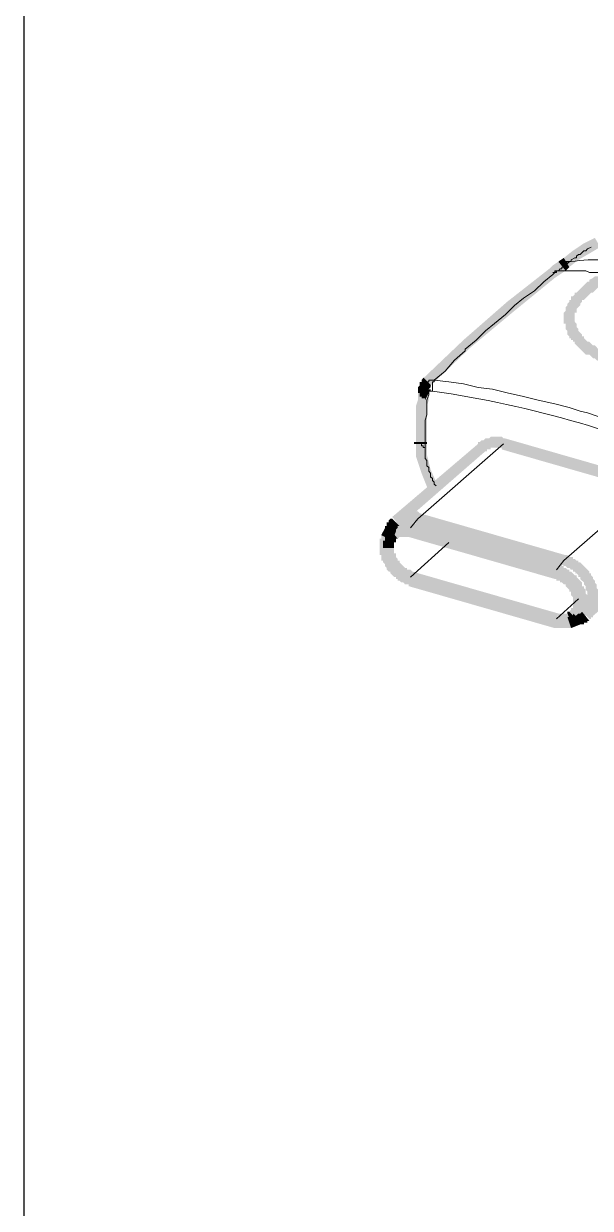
# Model space of a CAD drawing. Header units: millimetres. Extents: x -71336 to -35435, y -26189 to 22712.
# Drawn here: x -37417.06 to -37410.43, y -5707.85 to -5693.98 of the extents above; entities that cross this region are included whole.
import ezdxf
from ezdxf.enums import TextEntityAlignment as Align

# ---------------------------------------------------------------- set-up
doc = ezdxf.new("R2010")
doc.units = ezdxf.units.MM
doc.layers.add('SC - Equipment', color=7, linetype='Continuous', lineweight=13)
doc.layers.add('SC - Xlines', color=252, linetype='Continuous', plot=False)
doc.styles.get("Standard").update_dxf_attribs({"font": 'arial.ttf', "height": 35})

# ---------------------------------------------------------------- blocks, each defined once
blk = doc.blocks.new('BARCO CLICKSHARE BUTTON WITH TEXT - SCHEMATIC')
at = {"layer": 'SC - Equipment', "lineweight": 0, "transparency": 33554687}
for points in [[(-18.253, -22.352), (-18.36, -22.416), (-18.509, -22.502), (-18.616, -22.587), (-18.68, -22.48), (-18.573, -22.395), (-18.445, -22.309), (-18.317, -22.245)], [(-18.659, -22.63), (-18.723, -22.672), (-18.787, -22.715), (-18.851, -22.608), (-18.808, -22.566), (-18.744, -22.523)], [(-18.787, -22.715), (-19.257, -23.099), (-19.769, -23.526), (-19.854, -23.441), (-19.342, -22.993), (-18.851, -22.608)], [(-18.082, -22.736), (-18.104, -22.736), (-18.146, -22.758), (-18.189, -22.779), (-18.211, -22.8), (-18.253, -22.822), (-18.275, -22.822), (-18.296, -22.843), (-18.317, -22.864), (-18.339, -22.886), (-18.36, -22.886), (-18.381, -22.907), (-18.403, -22.929), (-18.424, -22.95), (-18.445, -22.971), (-18.467, -22.971), (-18.467, -22.971), (-18.467, -22.993), (-18.488, -23.014), (-18.488, -23.035), (-18.509, -23.057), (-18.509, -23.057), (-18.509, -23.057), (-18.531, -23.078), (-18.531, -23.099), (-18.531, -23.099), (-18.531, -23.121), (-18.552, -23.121), (-18.552, -23.142), (-18.552, -23.163), (-18.552, -23.163), (-18.552, -23.185), (-18.552, -23.206), (-18.552, -23.206), (-18.552, -23.227), (-18.552, -23.227), (-18.531, -23.249), (-18.531, -23.27), (-18.531, -23.27), (-18.531, -23.291), (-18.531, -23.291), (-18.509, -23.313), (-18.509, -23.334), (-18.509, -23.334), (-18.488, -23.355), (-18.488, -23.355), (-18.467, -23.377), (-18.467, -23.398), (-18.445, -23.398), (-18.445, -23.42), (-18.424, -23.441), (-18.403, -23.462), (-18.381, -23.462), (-18.36, -23.484), (-18.339, -23.505), (-18.317, -23.505), (-18.296, -23.526), (-18.275, -23.548), (-18.232, -23.569), (-18.211, -23.569), (-18.168, -23.59), (-18.211, -23.654), (-18.168, -23.59), (-18.168, -23.59), (-18.189, -23.654), (-18.168, -23.59), (-18.125, -23.612), (-18.104, -23.633), (-18.061, -23.633), (-18.018, -23.654), (-17.997, -23.676), (-17.954, -23.676), (-17.933, -23.697), (-17.954, -23.804), (-17.976, -23.804), (-17.976, -23.804), (-18.018, -23.782), (-18.018, -23.782), (-18.061, -23.782), (-18.061, -23.782), (-18.104, -23.761), (-18.104, -23.761), (-18.146, -23.74), (-18.146, -23.74), (-18.189, -23.74), (-18.189, -23.74), (-18.232, -23.718), (-18.232, -23.718), (-18.232, -23.718), (-18.232, -23.718), (-18.253, -23.697), (-18.253, -23.697), (-18.296, -23.676), (-18.296, -23.676), (-18.317, -23.654), (-18.339, -23.654), (-18.36, -23.633), (-18.36, -23.633), (-18.381, -23.612), (-18.381, -23.612), (-18.403, -23.612), (-18.424, -23.612), (-18.445, -23.59), (-18.445, -23.59), (-18.467, -23.569), (-18.467, -23.569), (-18.488, -23.548), (-18.488, -23.548), (-18.509, -23.526), (-18.509, -23.526), (-18.531, -23.505), (-18.531, -23.505), (-18.552, -23.484), (-18.552, -23.484), (-18.552, -23.462), (-18.552, -23.462), (-18.573, -23.462), (-18.573, -23.441), (-18.595, -23.441), (-18.595, -23.441), (-18.595, -23.42), (-18.595, -23.42), (-18.616, -23.42), (-18.616, -23.398), (-18.616, -23.398), (-18.616, -23.398), (-18.637, -23.377), (-18.637, -23.377), (-18.637, -23.355), (-18.637, -23.355), (-18.637, -23.334), (-18.637, -23.334), (-18.659, -23.313), (-18.659, -23.313), (-18.659, -23.291), (-18.659, -23.291), (-18.659, -23.27), (-18.659, -23.27), (-18.659, -23.249), (-18.68, -23.249), (-18.68, -23.249), (-18.68, -23.249), (-18.68, -23.227), (-18.68, -23.227), (-18.68, -23.206), (-18.68, -23.206), (-18.68, -23.185), (-18.68, -23.185), (-18.68, -23.163), (-18.68, -23.163), (-18.68, -23.142), (-18.68, -23.142), (-18.68, -23.121), (-18.68, -23.121), (-18.659, -23.099), (-18.659, -23.099), (-18.659, -23.078), (-18.659, -23.078), (-18.659, -23.078), (-18.659, -23.078), (-18.659, -23.057), (-18.659, -23.057), (-18.637, -23.035), (-18.637, -23.035), (-18.637, -23.014), (-18.637, -23.014), (-18.616, -22.993), (-18.616, -22.993), (-18.616, -22.971), (-18.616, -22.971), (-18.595, -22.971), (-18.595, -22.95), (-18.595, -22.95), (-18.595, -22.929), (-18.573, -22.929), (-18.573, -22.929), (-18.552, -22.907), (-18.552, -22.907), (-18.552, -22.886), (-18.552, -22.886), (-18.531, -22.886), (-18.531, -22.886), (-18.509, -22.864), (-18.509, -22.864), (-18.488, -22.843), (-18.488, -22.843), (-18.467, -22.822), (-18.467, -22.822), (-18.445, -22.8), (-18.445, -22.8), (-18.424, -22.779), (-18.424, -22.779), (-18.403, -22.758), (-18.381, -22.758), (-18.381, -22.736), (-18.381, -22.736), (-18.339, -22.715), (-18.339, -22.715), (-18.317, -22.694), (-18.317, -22.694), (-18.275, -22.694), (-18.275, -22.694), (-18.232, -22.672), (-18.232, -22.672), (-18.211, -22.651), (-18.211, -22.651), (-18.168, -22.63), (-18.168, -22.63), (-18.125, -22.608)], [(-20.388, -24.017), (-20.388, -24.017), (-20.388, -24.017), (-20.388, -23.996), (-20.388, -23.996), (-20.388, -23.996), (-20.388, -23.996), (-20.367, -23.975), (-20.367, -23.975), (-20.367, -23.953), (-20.367, -23.953), (-20.367, -23.953), (-20.367, -23.953), (-20.367, -23.932), (-20.367, -23.932), (-20.345, -23.932), (-20.345, -23.932), (-20.345, -23.911), (-20.345, -23.911), (-20.345, -23.911), (-20.345, -23.911), (-20.324, -23.889), (-20.324, -23.889), (-20.324, -23.889), (-20.239, -23.975), (-20.239, -23.975), (-20.239, -23.996), (-20.239, -23.996), (-20.239, -23.996), (-20.239, -23.996), (-20.239, -23.996), (-20.26, -24.017), (-20.26, -24.017), (-20.26, -24.017), (-20.26, -24.017), (-20.26, -24.039), (-20.26, -24.039)], [(-20.409, -24.658), (-20.409, -24.615), (-20.409, -24.615), (-20.409, -24.551), (-20.409, -24.551), (-20.409, -24.487), (-20.409, -24.487), (-20.409, -24.444), (-20.409, -24.444), (-20.409, -24.38), (-20.409, -24.38), (-20.409, -24.316), (-20.409, -24.316), (-20.409, -24.273), (-20.409, -24.273), (-20.409, -24.209), (-20.409, -24.209), (-20.388, -24.145), (-20.388, -24.145), (-20.388, -24.081), (-20.388, -24.081), (-20.388, -24.017), (-20.26, -24.039), (-20.26, -24.081), (-20.26, -24.081), (-20.26, -24.145), (-20.26, -24.145), (-20.281, -24.209), (-20.281, -24.209), (-20.281, -24.273), (-20.281, -24.273), (-20.281, -24.338), (-20.281, -24.338), (-20.281, -24.402), (-20.281, -24.402), (-20.281, -24.466), (-20.281, -24.466), (-20.281, -24.487), (-20.281, -24.487), (-20.281, -24.551), (-20.281, -24.551), (-20.281, -24.615), (-20.281, -24.615), (-20.281, -24.658)], [(-20.26, -24.017), (-20.26, -24.039), (-20.324, -24.017), (-20.26, -24.017), (-20.26, -24.017), (-20.26, -24.017), (-20.324, -24.039), (-20.26, -24.017), (-20.26, -24.017), (-20.324, -24.039), (-20.26, -24.017), (-20.26, -24.017), (-20.26, -24.017), (-20.303, -24.039), (-20.26, -24.017), (-20.26, -24.017), (-20.26, -24.017), (-20.303, -24.06), (-20.26, -24.017), (-20.26, -24.017), (-20.26, -24.017), (-20.26, -24.017), (-20.303, -24.06), (-20.26, -24.017), (-20.26, -24.017), (-20.26, -24.017), (-20.281, -24.06), (-20.26, -24.017), (-20.26, -24.017), (-20.26, -24.017), (-20.239, -24.017), (-20.303, -24.145), (-20.303, -24.124), (-20.303, -24.124), (-20.303, -24.124), (-20.324, -24.124), (-20.324, -24.124), (-20.324, -24.124), (-20.324, -24.124), (-20.324, -24.124), (-20.324, -24.124), (-20.345, -24.124), (-20.345, -24.103), (-20.345, -24.103), (-20.345, -24.103), (-20.345, -24.103), (-20.345, -24.103), (-20.367, -24.103), (-20.367, -24.081), (-20.367, -24.081), (-20.367, -24.081), (-20.367, -24.081), (-20.367, -24.081), (-20.367, -24.06), (-20.367, -24.06), (-20.388, -24.06), (-20.388, -24.06), (-20.388, -24.039), (-20.388, -24.039), (-20.388, -24.039), (-20.388, -24.039), (-20.388, -24.017)], [(-20.281, -24.658), (-20.281, -24.786), (-20.239, -24.957), (-20.153, -25.149), (-20.153, -25.149), (-20.239, -25.213), (-20.26, -25.213), (-20.26, -25.213), (-20.345, -24.999), (-20.409, -24.807), (-20.409, -24.658)], [(-19.406, -24.722), (-19.406, -24.722), (-19.406, -24.7), (-19.427, -24.7), (-19.449, -24.7), (-19.449, -24.7), (-19.47, -24.7), (-19.47, -24.7), (-19.491, -24.7), (-19.491, -24.7), (-19.513, -24.7), (-19.513, -24.7), (-19.513, -24.7), (-19.534, -24.7), (-19.534, -24.722), (-19.534, -24.722), (-19.555, -24.722), (-19.555, -24.722), (-19.555, -24.722), (-19.577, -24.722), (-19.577, -24.722), (-19.577, -24.743), (-19.598, -24.743), (-19.598, -24.743), (-19.684, -24.658), (-19.684, -24.636), (-19.662, -24.636), (-19.662, -24.636), (-19.662, -24.636), (-19.641, -24.615), (-19.641, -24.615), (-19.641, -24.615), (-19.641, -24.615), (-19.62, -24.615), (-19.62, -24.615), (-19.62, -24.615), (-19.62, -24.615), (-19.598, -24.594), (-19.598, -24.594), (-19.598, -24.594), (-19.577, -24.594), (-19.577, -24.594), (-19.577, -24.594), (-19.555, -24.594), (-19.555, -24.594), (-19.534, -24.572), (-19.534, -24.572), (-19.534, -24.572), (-19.534, -24.572), (-19.513, -24.572), (-19.513, -24.572), (-19.513, -24.572), (-19.513, -24.572), (-19.491, -24.572), (-19.491, -24.572), (-19.47, -24.572), (-19.47, -24.572), (-19.449, -24.572), (-19.449, -24.572), (-19.449, -24.572), (-19.427, -24.572), (-19.427, -24.572), (-19.427, -24.572), (-19.406, -24.572), (-19.406, -24.572), (-19.385, -24.594), (-19.385, -24.594), (-19.363, -24.594), (-19.363, -24.594), (-19.363, -24.594)], [(-20.687, -25.512), (-20.687, -25.512), (-20.687, -25.512), (-20.666, -25.512), (-20.666, -25.512), (-20.666, -25.49), (-20.644, -25.49), (-20.644, -25.49), (-20.644, -25.49), (-20.623, -25.49), (-20.623, -25.49), (-20.623, -25.469), (-20.623, -25.469), (-20.602, -25.469), (-20.602, -25.469), (-20.602, -25.469), (-20.602, -25.469), (-20.58, -25.469), (-20.58, -25.469), (-20.559, -25.448), (-20.559, -25.448), (-20.559, -25.448), (-20.559, -25.448), (-20.538, -25.448), (-20.538, -25.448), (-20.516, -25.448), (-20.516, -25.448), (-20.516, -25.448), (-20.516, -25.448), (-20.495, -25.448), (-20.495, -25.448), (-20.473, -25.448), (-20.473, -25.448), (-20.452, -25.448), (-20.452, -25.448), (-20.452, -25.448), (-20.452, -25.448), (-20.431, -25.448), (-20.431, -25.448), (-20.409, -25.448), (-20.409, -25.448), (-20.388, -25.448), (-20.388, -25.448), (-20.367, -25.469), (-20.367, -25.469), (-20.367, -25.469), (-20.409, -25.597), (-20.409, -25.576), (-20.431, -25.576), (-20.431, -25.576), (-20.452, -25.576), (-20.452, -25.576), (-20.473, -25.576), (-20.473, -25.576), (-20.495, -25.576), (-20.495, -25.576), (-20.516, -25.576), (-20.516, -25.576), (-20.516, -25.576), (-20.538, -25.576), (-20.538, -25.576), (-20.559, -25.597), (-20.559, -25.597), (-20.559, -25.597), (-20.58, -25.597), (-20.58, -25.597), (-20.58, -25.597), (-20.602, -25.618), (-20.602, -25.618), (-20.602, -25.618)], [(-20.815, -25.725), (-20.815, -25.725), (-20.815, -25.725), (-20.794, -25.704), (-20.794, -25.704), (-20.794, -25.704), (-20.794, -25.683), (-20.794, -25.683), (-20.794, -25.683), (-20.772, -25.661), (-20.772, -25.661), (-20.772, -25.661), (-20.772, -25.661), (-20.751, -25.64), (-20.751, -25.64), (-20.751, -25.64), (-20.751, -25.64), (-20.73, -25.64), (-20.73, -25.618), (-20.73, -25.618), (-20.73, -25.618), (-20.708, -25.618), (-20.708, -25.618), (-20.708, -25.597), (-20.708, -25.597), (-20.687, -25.597), (-20.687, -25.597), (-20.687, -25.597), (-20.623, -25.704), (-20.623, -25.704), (-20.644, -25.704), (-20.644, -25.725), (-20.644, -25.725), (-20.666, -25.725), (-20.666, -25.725), (-20.666, -25.747), (-20.666, -25.747), (-20.666, -25.747), (-20.687, -25.747), (-20.687, -25.768), (-20.687, -25.768), (-20.687, -25.768), (-20.687, -25.789)], [(-20.772, -25.64), (-20.772, -25.618), (-20.772, -25.618), (-20.751, -25.618), (-20.751, -25.618), (-20.751, -25.597), (-20.751, -25.597), (-20.751, -25.597), (-20.751, -25.597), (-20.751, -25.576), (-20.751, -25.576), (-20.73, -25.576), (-20.73, -25.576), (-20.73, -25.554), (-20.73, -25.554), (-20.73, -25.554), (-20.73, -25.554), (-20.708, -25.533), (-20.708, -25.533), (-20.708, -25.533), (-20.708, -25.533), (-20.687, -25.533), (-20.602, -25.618), (-20.623, -25.618), (-20.623, -25.618), (-20.623, -25.64), (-20.623, -25.64), (-20.623, -25.64), (-20.644, -25.661), (-20.644, -25.661), (-20.644, -25.661), (-20.644, -25.661), (-20.644, -25.683), (-20.644, -25.683)], [(-20.495, -25.747), (-20.495, -25.747), (-20.495, -25.747), (-20.516, -25.747), (-20.516, -25.747), (-20.516, -25.747), (-20.538, -25.747), (-20.538, -25.747), (-20.559, -25.747), (-20.559, -25.747), (-20.559, -25.747), (-20.58, -25.747), (-20.58, -25.747), (-20.58, -25.747), (-20.602, -25.747), (-20.602, -25.747), (-20.602, -25.747), (-20.602, -25.747), (-20.623, -25.768), (-20.623, -25.768), (-20.623, -25.768), (-20.708, -25.661), (-20.708, -25.661), (-20.687, -25.661), (-20.687, -25.661), (-20.687, -25.661), (-20.666, -25.64), (-20.666, -25.64), (-20.666, -25.64), (-20.666, -25.64), (-20.644, -25.64), (-20.644, -25.64), (-20.644, -25.64), (-20.644, -25.64), (-20.623, -25.618), (-20.623, -25.618), (-20.623, -25.618), (-20.623, -25.618), (-20.602, -25.618), (-20.602, -25.618), (-20.58, -25.618), (-20.58, -25.618), (-20.58, -25.618), (-20.58, -25.618), (-20.559, -25.618), (-20.559, -25.618), (-20.538, -25.618), (-20.538, -25.618), (-20.538, -25.618), (-20.538, -25.618), (-20.516, -25.618), (-20.516, -25.618), (-20.495, -25.618), (-20.495, -25.618), (-20.495, -25.618), (-20.473, -25.618), (-20.473, -25.618), (-20.473, -25.618), (-20.452, -25.618), (-20.452, -25.618), (-20.452, -25.618)], [(-20.666, -25.597), (-20.666, -25.576), (-20.666, -25.576), (-20.644, -25.576), (-20.644, -25.576), (-20.644, -25.576), (-20.644, -25.576), (-20.623, -25.576), (-20.623, -25.576), (-20.602, -25.576), (-20.602, -25.576), (-20.602, -25.576), (-20.58, -25.576), (-20.58, -25.576), (-20.58, -25.576), (-20.559, -25.576), (-20.559, -25.576), (-20.559, -25.576), (-20.559, -25.576), (-20.538, -25.576), (-20.538, -25.576), (-20.516, -25.576), (-20.516, -25.576), (-20.495, -25.576), (-20.495, -25.576), (-20.495, -25.576), (-20.495, -25.576), (-20.473, -25.576), (-20.473, -25.576), (-20.452, -25.576), (-20.452, -25.576), (-20.452, -25.576), (-20.495, -25.704), (-20.495, -25.704), (-20.495, -25.704), (-20.516, -25.704), (-20.516, -25.704), (-20.538, -25.704), (-20.538, -25.704), (-20.559, -25.704), (-20.559, -25.704), (-20.559, -25.704), (-20.58, -25.704), (-20.58, -25.704), (-20.602, -25.704), (-20.602, -25.704), (-20.602, -25.704), (-20.623, -25.704), (-20.623, -25.704)], [(-20.495, -26.323), (-20.495, -26.302), (-20.495, -26.302), (-20.516, -26.302), (-20.516, -26.302), (-20.538, -26.302), (-20.538, -26.302), (-20.559, -26.28), (-20.559, -26.28), (-20.559, -26.28), (-20.559, -26.28), (-20.58, -26.28), (-20.58, -26.28), (-20.602, -26.259), (-20.602, -26.259), (-20.623, -26.259), (-20.623, -26.259), (-20.623, -26.238), (-20.623, -26.238), (-20.644, -26.238), (-20.644, -26.238), (-20.644, -26.216), (-20.644, -26.216), (-20.666, -26.216), (-20.666, -26.216), (-20.687, -26.195), (-20.687, -26.195), (-20.687, -26.195), (-20.687, -26.195), (-20.708, -26.174), (-20.708, -26.174), (-20.708, -26.152), (-20.708, -26.152), (-20.73, -26.152), (-20.73, -26.152), (-20.751, -26.131), (-20.751, -26.131), (-20.751, -26.109), (-20.751, -26.109), (-20.751, -26.109), (-20.751, -26.109), (-20.772, -26.088), (-20.772, -26.088), (-20.772, -26.088), (-20.772, -26.088), (-20.772, -26.067), (-20.772, -26.067), (-20.794, -26.045), (-20.794, -26.045), (-20.794, -26.045), (-20.794, -26.045), (-20.794, -26.024), (-20.815, -26.024), (-20.815, -26.003), (-20.815, -26.003), (-20.815, -25.981), (-20.815, -25.981), (-20.815, -25.96), (-20.815, -25.96), (-20.836, -25.96), (-20.836, -25.96), (-20.836, -25.939), (-20.836, -25.939), (-20.836, -25.917), (-20.836, -25.917), (-20.836, -25.896), (-20.836, -25.896), (-20.836, -25.896), (-20.836, -25.896), (-20.836, -25.875), (-20.836, -25.875), (-20.836, -25.875), (-20.836, -25.875), (-20.836, -25.853), (-20.836, -25.853), (-20.836, -25.832), (-20.836, -25.832), (-20.836, -25.811), (-20.836, -25.811), (-20.836, -25.811), (-20.836, -25.811), (-20.836, -25.789), (-20.836, -25.789), (-20.836, -25.768), (-20.836, -25.768), (-20.815, -25.768), (-20.815, -25.768), (-20.815, -25.747), (-20.815, -25.747), (-20.815, -25.725), (-20.687, -25.789), (-20.708, -25.789), (-20.708, -25.789), (-20.708, -25.811), (-20.708, -25.811), (-20.708, -25.832), (-20.708, -25.832), (-20.708, -25.853), (-20.708, -25.853), (-20.708, -25.875), (-20.708, -25.875), (-20.708, -25.896), (-20.708, -25.896), (-20.708, -25.896), (-20.708, -25.917), (-20.708, -25.917), (-20.708, -25.939), (-20.687, -25.939), (-20.687, -25.96), (-20.687, -25.981), (-20.687, -25.981), (-20.666, -26.003), (-20.666, -26.003), (-20.666, -26.024), (-20.666, -26.024), (-20.644, -26.045), (-20.644, -26.045), (-20.644, -26.045), (-20.623, -26.067), (-20.623, -26.067), (-20.602, -26.088), (-20.602, -26.088), (-20.602, -26.109), (-20.58, -26.109), (-20.58, -26.131), (-20.559, -26.131), (-20.559, -26.131), (-20.538, -26.152), (-20.538, -26.152), (-20.516, -26.152), (-20.516, -26.174), (-20.495, -26.174), (-20.495, -26.174), (-20.473, -26.174), (-20.452, -26.195), (-20.452, -26.195)], [(-20.644, -25.811), (-20.644, -25.811), (-20.666, -25.811), (-20.666, -25.811), (-20.666, -25.832), (-20.666, -25.832), (-20.666, -25.832), (-20.666, -25.853), (-20.666, -25.853), (-20.666, -25.853), (-20.666, -25.875), (-20.666, -25.875), (-20.794, -25.875), (-20.794, -25.853), (-20.794, -25.853), (-20.794, -25.853), (-20.794, -25.853), (-20.794, -25.832), (-20.794, -25.832), (-20.794, -25.832), (-20.794, -25.832), (-20.794, -25.811), (-20.794, -25.811), (-20.794, -25.811), (-20.794, -25.811), (-20.794, -25.789), (-20.772, -25.789), (-20.772, -25.789), (-20.772, -25.789), (-20.772, -25.768), (-20.772, -25.768), (-20.772, -25.768), (-20.772, -25.768), (-20.772, -25.747)], [(-20.623, -25.768), (-20.623, -25.768), (-20.623, -25.768), (-20.623, -25.768), (-20.644, -25.768), (-20.644, -25.789), (-20.644, -25.789), (-20.644, -25.789), (-20.644, -25.789), (-20.644, -25.789), (-20.644, -25.811), (-20.644, -25.811), (-20.772, -25.747), (-20.772, -25.747), (-20.772, -25.747), (-20.751, -25.747), (-20.751, -25.725), (-20.751, -25.725), (-20.751, -25.725), (-20.751, -25.725), (-20.751, -25.725), (-20.751, -25.704), (-20.751, -25.704), (-20.73, -25.704), (-20.73, -25.704), (-20.73, -25.704), (-20.73, -25.704), (-20.73, -25.683), (-20.73, -25.683), (-20.73, -25.683), (-20.73, -25.683), (-20.708, -25.683), (-20.708, -25.683), (-20.708, -25.661)], [(-20.666, -25.875), (-20.666, -25.875), (-20.666, -25.896), (-20.666, -25.896), (-20.666, -25.917), (-20.666, -25.917), (-20.666, -25.939), (-20.644, -25.939), (-20.644, -25.96), (-20.644, -25.96), (-20.644, -25.981), (-20.644, -25.981), (-20.623, -26.003), (-20.623, -26.003), (-20.623, -26.024), (-20.602, -26.024), (-20.602, -26.045), (-20.602, -26.045), (-20.58, -26.067), (-20.58, -26.067), (-20.58, -26.067), (-20.559, -26.088), (-20.559, -26.088), (-20.538, -26.109), (-20.538, -26.109), (-20.516, -26.109), (-20.516, -26.131), (-20.495, -26.131), (-20.495, -26.131), (-20.473, -26.131), (-20.473, -26.131), (-20.452, -26.152), (-20.452, -26.152), (-20.495, -26.259), (-20.495, -26.259), (-20.495, -26.259), (-20.516, -26.259), (-20.516, -26.259), (-20.538, -26.259), (-20.538, -26.259), (-20.538, -26.238), (-20.538, -26.238), (-20.559, -26.238), (-20.559, -26.238), (-20.58, -26.238), (-20.58, -26.238), (-20.602, -26.216), (-20.602, -26.216), (-20.602, -26.216), (-20.602, -26.216), (-20.623, -26.195), (-20.623, -26.195), (-20.623, -26.195), (-20.644, -26.195), (-20.644, -26.174), (-20.644, -26.174), (-20.666, -26.174), (-20.666, -26.174), (-20.666, -26.152), (-20.666, -26.152), (-20.687, -26.152), (-20.687, -26.131), (-20.687, -26.131), (-20.687, -26.131), (-20.708, -26.109), (-20.708, -26.109), (-20.708, -26.109), (-20.708, -26.109), (-20.73, -26.088), (-20.73, -26.088), (-20.73, -26.088), (-20.73, -26.067), (-20.751, -26.067), (-20.751, -26.067), (-20.751, -26.045), (-20.751, -26.045), (-20.751, -26.024), (-20.751, -26.024), (-20.772, -26.024), (-20.772, -26.024), (-20.772, -26.003), (-20.772, -26.003), (-20.772, -25.981), (-20.772, -25.981), (-20.772, -25.96), (-20.772, -25.96), (-20.794, -25.96), (-20.794, -25.96), (-20.794, -25.939), (-20.794, -25.939), (-20.794, -25.917), (-20.794, -25.917), (-20.794, -25.896), (-20.794, -25.896), (-20.794, -25.896), (-20.794, -25.896), (-20.794, -25.875)], [(-18.744, -26.067), (-18.744, -26.067), (-18.744, -26.067), (-18.723, -26.088), (-18.723, -26.088), (-18.702, -26.088), (-18.702, -26.088), (-18.68, -26.088), (-18.68, -26.088), (-18.68, -26.109), (-18.68, -26.109), (-18.659, -26.109), (-18.659, -26.109), (-18.637, -26.131), (-18.637, -26.131), (-18.616, -26.131), (-18.616, -26.131), (-18.616, -26.152), (-18.616, -26.152), (-18.595, -26.152), (-18.595, -26.152), (-18.573, -26.174), (-18.573, -26.174), (-18.573, -26.174), (-18.573, -26.174), (-18.552, -26.195), (-18.552, -26.195), (-18.531, -26.195), (-18.531, -26.195), (-18.531, -26.216), (-18.531, -26.216), (-18.531, -26.216), (-18.531, -26.216), (-18.509, -26.238), (-18.509, -26.238), (-18.488, -26.259), (-18.488, -26.259), (-18.488, -26.259), (-18.488, -26.259), (-18.467, -26.28), (-18.467, -26.28), (-18.467, -26.302), (-18.467, -26.302), (-18.467, -26.323), (-18.467, -26.323), (-18.445, -26.323), (-18.445, -26.344), (-18.445, -26.344), (-18.445, -26.344), (-18.424, -26.366), (-18.424, -26.366), (-18.424, -26.387), (-18.424, -26.387), (-18.424, -26.408), (-18.424, -26.408), (-18.424, -26.408), (-18.424, -26.408), (-18.403, -26.43), (-18.403, -26.43), (-18.403, -26.451), (-18.403, -26.451), (-18.403, -26.451), (-18.403, -26.451), (-18.403, -26.472), (-18.403, -26.472), (-18.403, -26.494), (-18.403, -26.494), (-18.403, -26.494), (-18.403, -26.494), (-18.403, -26.515), (-18.403, -26.515), (-18.403, -26.536), (-18.403, -26.536), (-18.403, -26.558), (-18.403, -26.558), (-18.403, -26.558), (-18.403, -26.558), (-18.403, -26.579), (-18.403, -26.579), (-18.403, -26.579), (-18.403, -26.601), (-18.403, -26.601), (-18.403, -26.601), (-18.403, -26.622), (-18.424, -26.622), (-18.424, -26.643), (-18.424, -26.643), (-18.424, -26.643), (-18.424, -26.643), (-18.424, -26.665), (-18.424, -26.665), (-18.424, -26.665), (-18.424, -26.665), (-18.445, -26.686), (-18.445, -26.686), (-18.445, -26.686), (-18.445, -26.686), (-18.445, -26.707), (-18.445, -26.707), (-18.467, -26.707), (-18.467, -26.729), (-18.467, -26.729), (-18.573, -26.643), (-18.573, -26.643), (-18.552, -26.643), (-18.552, -26.622), (-18.552, -26.622), (-18.552, -26.622), (-18.552, -26.601), (-18.552, -26.601), (-18.531, -26.601), (-18.531, -26.579), (-18.531, -26.579), (-18.531, -26.558), (-18.531, -26.558), (-18.531, -26.558), (-18.531, -26.536), (-18.531, -26.536), (-18.531, -26.515), (-18.531, -26.515), (-18.531, -26.494), (-18.531, -26.494), (-18.531, -26.472), (-18.531, -26.472), (-18.531, -26.472), (-18.531, -26.451), (-18.552, -26.43), (-18.552, -26.43), (-18.552, -26.408), (-18.552, -26.408), (-18.552, -26.387), (-18.573, -26.387), (-18.573, -26.366), (-18.573, -26.344), (-18.595, -26.344), (-18.595, -26.323), (-18.616, -26.323), (-18.616, -26.302), (-18.616, -26.302), (-18.637, -26.302), (-18.637, -26.28), (-18.659, -26.28), (-18.659, -26.259), (-18.68, -26.259), (-18.68, -26.238), (-18.702, -26.238), (-18.702, -26.238), (-18.723, -26.216), (-18.723, -26.216), (-18.744, -26.216), (-18.744, -26.216), (-18.766, -26.195), (-18.766, -26.195), (-18.787, -26.195)], [(-18.659, -25.96), (-18.659, -25.96), (-18.659, -25.96), (-18.637, -25.96), (-18.637, -25.96), (-18.616, -25.981), (-18.616, -25.981), (-18.595, -25.981), (-18.595, -25.981), (-18.573, -25.981), (-18.573, -25.981), (-18.573, -26.003), (-18.573, -26.003), (-18.552, -26.003), (-18.552, -26.003), (-18.531, -26.024), (-18.531, -26.024), (-18.509, -26.024), (-18.509, -26.024), (-18.509, -26.045), (-18.509, -26.045), (-18.488, -26.045), (-18.488, -26.045), (-18.467, -26.067), (-18.467, -26.067), (-18.467, -26.067), (-18.467, -26.067), (-18.445, -26.088), (-18.445, -26.088), (-18.445, -26.088), (-18.445, -26.088), (-18.424, -26.109), (-18.424, -26.109), (-18.403, -26.131), (-18.403, -26.131), (-18.403, -26.131), (-18.403, -26.131), (-18.381, -26.152), (-18.381, -26.152), (-18.381, -26.174), (-18.381, -26.174), (-18.36, -26.174), (-18.36, -26.195), (-18.36, -26.195), (-18.36, -26.195), (-18.339, -26.216), (-18.339, -26.216), (-18.339, -26.238), (-18.339, -26.238), (-18.317, -26.259), (-18.317, -26.259), (-18.317, -26.259), (-18.317, -26.28), (-18.317, -26.28), (-18.317, -26.28), (-18.296, -26.302), (-18.296, -26.302), (-18.296, -26.323), (-18.296, -26.323), (-18.296, -26.344), (-18.296, -26.344), (-18.296, -26.344), (-18.296, -26.344), (-18.275, -26.366), (-18.275, -26.366), (-18.275, -26.387), (-18.275, -26.387), (-18.275, -26.408), (-18.275, -26.408), (-18.275, -26.43), (-18.275, -26.43), (-18.275, -26.43), (-18.275, -26.43), (-18.275, -26.451), (-18.275, -26.451), (-18.275, -26.472), (-18.275, -26.472), (-18.275, -26.494), (-18.275, -26.494), (-18.275, -26.515), (-18.275, -26.515), (-18.275, -26.515), (-18.275, -26.515), (-18.275, -26.536), (-18.275, -26.536), (-18.275, -26.536), (-18.275, -26.536), (-18.275, -26.558), (-18.275, -26.558), (-18.296, -26.579), (-18.296, -26.579), (-18.296, -26.579), (-18.296, -26.579), (-18.296, -26.601), (-18.296, -26.601), (-18.296, -26.622), (-18.296, -26.622), (-18.317, -26.622), (-18.317, -26.622), (-18.317, -26.643), (-18.317, -26.643), (-18.317, -26.643), (-18.317, -26.643), (-18.339, -26.665), (-18.339, -26.665), (-18.339, -26.665), (-18.339, -26.665), (-18.339, -26.686), (-18.339, -26.686), (-18.36, -26.686), (-18.36, -26.707), (-18.36, -26.707), (-18.36, -26.707), (-18.381, -26.707), (-18.467, -26.622), (-18.467, -26.622), (-18.445, -26.601), (-18.445, -26.601), (-18.445, -26.601), (-18.445, -26.579), (-18.424, -26.579), (-18.424, -26.579), (-18.424, -26.579), (-18.424, -26.558), (-18.424, -26.558), (-18.424, -26.536), (-18.403, -26.536), (-18.403, -26.536), (-18.403, -26.515), (-18.403, -26.515), (-18.403, -26.515), (-18.403, -26.494), (-18.403, -26.472), (-18.403, -26.472), (-18.403, -26.451), (-18.403, -26.451), (-18.403, -26.43), (-18.403, -26.43), (-18.403, -26.408), (-18.403, -26.408), (-18.403, -26.387), (-18.424, -26.366), (-18.424, -26.366), (-18.424, -26.344), (-18.424, -26.344), (-18.424, -26.323), (-18.445, -26.302), (-18.445, -26.302), (-18.445, -26.28), (-18.467, -26.259), (-18.467, -26.259), (-18.488, -26.238), (-18.488, -26.238), (-18.488, -26.216), (-18.509, -26.216), (-18.509, -26.195), (-18.531, -26.174), (-18.531, -26.174), (-18.488, -26.131), (-18.531, -26.174), (-18.552, -26.174), (-18.509, -26.131), (-18.531, -26.174), (-18.552, -26.152), (-18.573, -26.152), (-18.573, -26.131), (-18.595, -26.131), (-18.595, -26.131), (-18.616, -26.109), (-18.637, -26.109), (-18.637, -26.109), (-18.659, -26.088), (-18.659, -26.088), (-18.68, -26.088), (-18.68, -26.088), (-18.702, -26.067)], [(-18.573, -26.515), (-18.573, -26.494), (-18.573, -26.494), (-18.573, -26.494), (-18.573, -26.472), (-18.573, -26.472), (-18.573, -26.451), (-18.573, -26.451), (-18.595, -26.43), (-18.595, -26.43), (-18.595, -26.408), (-18.595, -26.387), (-18.616, -26.387), (-18.616, -26.366), (-18.616, -26.366), (-18.637, -26.344), (-18.637, -26.344), (-18.637, -26.344), (-18.659, -26.323), (-18.659, -26.323), (-18.659, -26.302), (-18.68, -26.302), (-18.68, -26.302), (-18.702, -26.28), (-18.702, -26.28), (-18.723, -26.28), (-18.723, -26.259), (-18.744, -26.259), (-18.744, -26.259), (-18.766, -26.259), (-18.766, -26.238), (-18.787, -26.238), (-18.787, -26.238), (-18.744, -26.109), (-18.744, -26.109), (-18.744, -26.109), (-18.723, -26.131), (-18.723, -26.131), (-18.702, -26.131), (-18.702, -26.131), (-18.702, -26.131), (-18.68, -26.131), (-18.68, -26.152), (-18.68, -26.152), (-18.659, -26.152), (-18.659, -26.152), (-18.637, -26.174), (-18.637, -26.174), (-18.637, -26.174), (-18.637, -26.174), (-18.616, -26.174), (-18.616, -26.174), (-18.595, -26.195), (-18.595, -26.195), (-18.595, -26.195), (-18.595, -26.216), (-18.573, -26.216), (-18.573, -26.216), (-18.573, -26.238), (-18.573, -26.238), (-18.552, -26.238), (-18.552, -26.238), (-18.552, -26.259), (-18.552, -26.259), (-18.531, -26.259), (-18.531, -26.259), (-18.531, -26.28), (-18.531, -26.28), (-18.509, -26.302), (-18.509, -26.302), (-18.509, -26.302), (-18.509, -26.302), (-18.488, -26.323), (-18.488, -26.323), (-18.488, -26.344), (-18.488, -26.344), (-18.488, -26.344), (-18.488, -26.344), (-18.467, -26.366), (-18.467, -26.366), (-18.467, -26.387), (-18.467, -26.387), (-18.467, -26.408), (-18.467, -26.408), (-18.467, -26.408), (-18.467, -26.408), (-18.445, -26.43), (-18.445, -26.43), (-18.445, -26.451), (-18.445, -26.451), (-18.445, -26.472), (-18.445, -26.472), (-18.445, -26.472), (-18.445, -26.472), (-18.445, -26.494), (-18.445, -26.494), (-18.445, -26.515)], [(-18.637, -26.643), (-18.637, -26.643), (-18.637, -26.622), (-18.637, -26.622), (-18.637, -26.622), (-18.616, -26.622), (-18.616, -26.622), (-18.616, -26.622), (-18.616, -26.622), (-18.616, -26.622), (-18.616, -26.622), (-18.531, -26.707), (-18.531, -26.729), (-18.531, -26.729), (-18.531, -26.729), (-18.531, -26.729), (-18.552, -26.729), (-18.552, -26.729), (-18.552, -26.729), (-18.552, -26.729), (-18.552, -26.729), (-18.552, -26.729), (-18.573, -26.729), (-18.573, -26.729), (-18.573, -26.75), (-18.573, -26.75), (-18.573, -26.75), (-18.573, -26.75), (-18.573, -26.75), (-18.573, -26.75), (-18.595, -26.75)], [(-18.616, -26.622), (-18.616, -26.622), (-18.595, -26.601), (-18.595, -26.601), (-18.595, -26.601), (-18.595, -26.601), (-18.595, -26.579), (-18.595, -26.579), (-18.573, -26.579), (-18.573, -26.558), (-18.573, -26.558), (-18.573, -26.558), (-18.573, -26.536), (-18.573, -26.536), (-18.573, -26.536), (-18.573, -26.515), (-18.573, -26.515), (-18.445, -26.515), (-18.445, -26.515), (-18.445, -26.515), (-18.445, -26.536), (-18.445, -26.536), (-18.445, -26.558), (-18.445, -26.558), (-18.445, -26.558), (-18.445, -26.579), (-18.445, -26.579), (-18.445, -26.579), (-18.445, -26.601), (-18.445, -26.601), (-18.467, -26.601), (-18.467, -26.622), (-18.467, -26.622), (-18.467, -26.622), (-18.467, -26.643), (-18.467, -26.643), (-18.467, -26.643), (-18.488, -26.643), (-18.488, -26.665), (-18.488, -26.665), (-18.488, -26.665), (-18.488, -26.665), (-18.509, -26.686), (-18.509, -26.686), (-18.509, -26.686), (-18.509, -26.686), (-18.509, -26.707), (-18.509, -26.707), (-18.531, -26.707)], [(-18.381, -26.729), (-18.381, -26.729), (-18.381, -26.729), (-18.403, -26.729), (-18.403, -26.729), (-18.403, -26.729), (-18.403, -26.729), (-18.403, -26.75), (-18.403, -26.75), (-18.424, -26.75), (-18.424, -26.75), (-18.445, -26.75), (-18.445, -26.75), (-18.445, -26.771), (-18.445, -26.771), (-18.467, -26.771), (-18.467, -26.771), (-18.467, -26.771), (-18.467, -26.771), (-18.488, -26.771), (-18.488, -26.771), (-18.488, -26.771), (-18.531, -26.665), (-18.531, -26.665), (-18.509, -26.643), (-18.509, -26.643), (-18.509, -26.643), (-18.488, -26.643), (-18.488, -26.643), (-18.488, -26.643), (-18.488, -26.643), (-18.467, -26.622), (-18.467, -26.622), (-18.467, -26.622)], [(-18.744, -26.643), (-18.744, -26.643), (-18.744, -26.643), (-18.723, -26.643), (-18.723, -26.643), (-18.702, -26.643), (-18.702, -26.643), (-18.68, -26.643), (-18.68, -26.643), (-18.68, -26.643), (-18.659, -26.643), (-18.659, -26.643), (-18.659, -26.643), (-18.637, -26.643), (-18.637, -26.643), (-18.595, -26.75), (-18.595, -26.75), (-18.595, -26.75), (-18.616, -26.771), (-18.616, -26.771), (-18.637, -26.771), (-18.637, -26.771), (-18.637, -26.771), (-18.637, -26.771), (-18.659, -26.771), (-18.659, -26.771), (-18.68, -26.771), (-18.68, -26.771), (-18.68, -26.771), (-18.68, -26.771), (-18.702, -26.771), (-18.702, -26.771), (-18.723, -26.771), (-18.723, -26.771), (-18.723, -26.771), (-18.723, -26.771), (-18.744, -26.771), (-18.744, -26.771), (-18.766, -26.771), (-18.766, -26.771), (-18.766, -26.771), (-18.787, -26.771), (-18.787, -26.771)], [(-18.595, -26.814), (-18.616, -26.814), (-18.616, -26.814), (-18.637, -26.814), (-18.637, -26.814), (-18.637, -26.814), (-18.637, -26.814), (-18.637, -26.814), (-18.659, -26.814), (-18.659, -26.814), (-18.659, -26.814), (-18.68, -26.814), (-18.68, -26.814), (-18.702, -26.814), (-18.702, -26.814), (-18.702, -26.814), (-18.702, -26.814), (-18.723, -26.814), (-18.723, -26.814), (-18.744, -26.814), (-18.744, -26.814), (-18.766, -26.814), (-18.766, -26.814), (-18.766, -26.814), (-18.766, -26.814), (-18.787, -26.814), (-18.744, -26.686), (-18.744, -26.686), (-18.723, -26.686), (-18.723, -26.686), (-18.702, -26.686), (-18.702, -26.686), (-18.68, -26.686), (-18.68, -26.686), (-18.68, -26.686), (-18.659, -26.686), (-18.659, -26.75), (-18.659, -26.686), (-18.659, -26.686), (-18.659, -26.75), (-18.659, -26.686), (-18.659, -26.686), (-18.637, -26.686), (-18.637, -26.686)], [(-18.467, -26.729), (-18.488, -26.729), (-18.488, -26.75), (-18.488, -26.75), (-18.488, -26.75), (-18.509, -26.75), (-18.509, -26.75), (-18.509, -26.771), (-18.509, -26.771), (-18.509, -26.771), (-18.531, -26.771), (-18.531, -26.771), (-18.531, -26.771), (-18.552, -26.793), (-18.552, -26.793), (-18.552, -26.793), (-18.552, -26.793), (-18.573, -26.793), (-18.573, -26.793), (-18.573, -26.793), (-18.595, -26.793), (-18.595, -26.814), (-18.595, -26.814), (-18.595, -26.814), (-18.637, -26.686), (-18.637, -26.686), (-18.637, -26.686), (-18.616, -26.686), (-18.616, -26.686), (-18.595, -26.665), (-18.595, -26.665), (-18.595, -26.665), (-18.595, -26.665), (-18.595, -26.665), (-18.573, -26.665), (-18.573, -26.643), (-18.573, -26.643)]]:
    blk.add_hatch(color=7, dxfattribs=at).paths.add_polyline_path(points)
at = {"layer": 'SC - Equipment', "color": 7, "lineweight": 0, "transparency": 33554687}
for points in [[(-18.36, -22.352), (-18.403, -22.373), (-18.424, -22.395), (-18.445, -22.395), (-18.467, -22.416), (-18.488, -22.438), (-18.509, -22.438), (-18.531, -22.459), (-18.531, -22.48), (-18.552, -22.48), (-18.595, -22.502), (-18.595, -22.523, -0.102515), (-17.805, -22.566)], [(-16.844, -25.021, 0.070044), (-20.217, -24.039)]]:
    blk.add_lwpolyline(points, format="xyb", dxfattribs=at)
for points in [[(-18.702, -22.587), (-18.702, -22.608), (-18.723, -22.608), (-18.744, -22.63), (-18.766, -22.63), (-18.723, -22.63), (-18.68, -22.63), (-18.637, -22.63), (-18.595, -22.63), (-18.573, -22.63), (-18.531, -22.63), (-18.467, -22.63), (-18.424, -22.63), (-18.381, -22.651), (-18.339, -22.651), (-18.296, -22.651), (-18.253, -22.651), (-18.189, -22.651), (-18.146, -22.672), (-18.104, -22.672)], [(-18.702, -22.587), (-18.68, -22.587), (-18.68, -22.566), (-18.659, -22.566), (-18.637, -22.544)], [(-18.595, -22.523), (-18.616, -22.523), (-18.637, -22.523), (-18.616, -22.523), (-18.595, -22.523), (-18.595, -22.502)], [(-18.637, -22.544), (-18.637, -22.544)], [(-20.196, -23.911), (-20.068, -23.804), (-19.961, -23.676), (-19.833, -23.569), (-19.833, -23.548), (-19.705, -23.441), (-19.598, -23.334), (-19.491, -23.249), (-19.363, -23.142), (-19.257, -23.035), (-19.15, -22.95), (-19.022, -22.864), (-18.915, -22.758), (-18.808, -22.672)], [(-18.766, -22.63), (-18.766, -22.651), (-18.787, -22.651), (-18.808, -22.651), (-18.787, -22.651)], [(-18.808, -22.651), (-18.808, -22.651)], [(-18.808, -22.672), (-18.808, -22.672)], [(-18.808, -22.672), (-18.808, -22.672)], [(-18.787, -22.651), (-18.787, -22.63), (-18.766, -22.63)], [(-18.766, -22.63), (-18.766, -22.63)], [(-20.303, -24.7), (-20.303, -24.658), (-20.303, -24.594), (-20.303, -24.53), (-20.303, -24.508), (-20.303, -24.444), (-20.303, -24.38), (-20.281, -24.316), (-20.281, -24.252), (-20.281, -24.188), (-20.281, -24.145), (-20.26, -24.081), (-20.26, -24.06), (-20.26, -24.039), (-20.239, -24.039), (-20.217, -24.039), (-20.217, -24.017), (-20.217, -23.996), (-20.217, -23.975), (-20.217, -23.953), (-20.217, -23.932), (-20.196, -23.932), (-20.196, -23.911), (-20.025, -23.932), (-19.854, -23.953), (-19.684, -23.996), (-19.513, -24.017), (-19.342, -24.06), (-19.15, -24.103), (-18.979, -24.145), (-18.787, -24.188), (-18.616, -24.231), (-18.488, -24.273), (-18.403, -24.295), (-18.211, -24.359)], [(-20.26, -23.932), (-20.26, -23.911), (-20.239, -23.911)], [(-20.239, -23.911), (-20.217, -23.911), (-20.196, -23.911)], [(-19.385, -24.658), (-20.388, -25.533), (-20.473, -25.64)], [(-20.345, -24.658), (-20.345, -24.679), (-20.324, -24.679), (-20.324, -24.7), (-20.303, -24.7)], [(-20.175, -25.149), (-20.196, -25.127), (-20.196, -25.106), (-20.217, -25.085), (-20.217, -25.063), (-20.239, -25.042), (-20.239, -25.021), (-20.239, -24.999), (-20.26, -24.978), (-20.26, -24.957), (-20.26, -24.935), (-20.281, -24.914), (-20.281, -24.893), (-20.281, -24.871), (-20.281, -24.85), (-20.303, -24.829), (-20.303, -24.807), (-20.303, -24.786), (-20.303, -24.765), (-20.303, -24.743), (-20.303, -24.722), (-20.303, -24.7)], [(-18.766, -26.131), (-18.68, -26.024), (-17.677, -25.149)], [(-20.025, -25.811), (-20.473, -26.216)], [(-18.766, -26.707), (-18.509, -26.472)]]:
    blk.add_lwpolyline(points, dxfattribs=at)
blk.add_lwpolyline([(-20.324, -23.889), (-20.324, -23.889), (-20.239, -23.975), (-20.239, -23.975)], close=True, dxfattribs=at)
blk.add_open_spline([(-18.659, -22.523), (-18.637, -22.523), (-18.637, -22.523), (-18.637, -22.523), (-18.637, -22.523), (-18.659, -22.544), (-18.659, -22.544)], degree=3, knots=[0, 0, 0, 0, 1, 1, 1, 2, 2, 2, 2], dxfattribs=at)
for points in [[(-18.595, -22.523), (-18.616, -22.523), (-18.637, -22.544), (-18.637, -22.544)], [(-18.766, -22.63), (-18.766, -22.651), (-18.787, -22.651), (-18.808, -22.672)], [(-20.26, -23.932), (-20.281, -23.932), (-20.281, -23.932), (-20.281, -23.932)]]:
    blk.add_open_spline(points, degree=3, dxfattribs=at)
for points in [[(-18.616, -22.587), (-18.659, -22.63), (-18.68, -22.48), (-18.744, -22.523)], [(-19.769, -23.526), (-20.239, -23.975), (-19.854, -23.441), (-20.324, -23.889)], [(-20.239, -24.017), (-20.239, -24.039), (-20.388, -24.017), (-20.388, -24.039)], [(-19.598, -24.743), (-20.602, -25.618), (-19.684, -24.658), (-20.687, -25.512)], [(-20.281, -24.636), (-20.281, -24.658), (-20.431, -24.636), (-20.431, -24.658)], [(-19.363, -24.594), (-17.655, -25.085), (-19.406, -24.722), (-17.698, -25.213)], [(-20.367, -25.469), (-18.659, -25.96), (-20.409, -25.597), (-18.702, -26.088)], [(-20.815, -25.725), (-20.772, -25.64), (-20.687, -25.789), (-20.644, -25.683)], [(-20.452, -25.576), (-18.744, -26.067), (-20.495, -25.704), (-18.787, -26.195)], [(-20.452, -25.618), (-18.744, -26.109), (-20.495, -25.747), (-18.787, -26.238)], [(-17.378, -25.853), (-18.381, -26.707), (-17.463, -25.747), (-18.467, -26.622)], [(-18.787, -26.75), (-20.495, -26.28), (-18.744, -26.643), (-20.452, -26.152)], [(-18.787, -26.814), (-20.495, -26.323), (-18.744, -26.686), (-20.452, -26.195)], [(-18.637, -26.686), (-18.531, -26.665), (-18.595, -26.814), (-18.488, -26.771)]]:
    blk.add_solid(points, dxfattribs=at)
at = {"ltscale": 5}
for tag, p in [('MAKE', (0, 10.975)), ('MODEL', (0, 5.975))]:
    blk.add_attdef(tag, text='', height=2.5, dxfattribs=at).set_placement(p, align=Align.MIDDLE_CENTER)
at = {"ltscale": 5, "flags": 1}
for tag, p in [('ROOM_TYPE', (45, -5)), ('LOCATION', (45, -10)), ('RACK_EQUIPMENT_(Y/N)', (45, -15)), ('IP_(Y/N)', (45, -30)), ('POE(WATT)', (45, -35)), ('AMP(@240V)', (45, -40)), ('WATT', (45, -45)), ('BTU/H', (45, -50)), ('WEIGHT(KG)', (45, -55)), ('TRANSFORMER_TAPS', (45, -60))]:
    blk.add_attdef(tag, p, '', height=2.5, dxfattribs=at)
for tag, p in [('DESCRIPTION', (56.961, -23.892)), ('BRACKET', (53.155, -63.495))]:
    blk.add_attdef(tag, text='', height=2.5, dxfattribs=at).set_placement(p, align=Align.MIDDLE_CENTER)

msp = doc.modelspace()

# ---------------------------------------------------------------- linework, layer by layer
at = {"layer": 'SC - Xlines', "color": 250, "ltscale": 5}
msp.add_lwpolyline([(-37417.06, -4973.255), (-37417.06, -5912.151)], dxfattribs=at)

# ---------------------------------------------------------------- block references
at = {"ltscale": 5}
msp.add_blockref('BARCO CLICKSHARE BUTTON WITH TEXT - SCHEMATIC', (-37392.06, -5674.246), dxfattribs=at)

doc.saveas('drawing.dxf')
